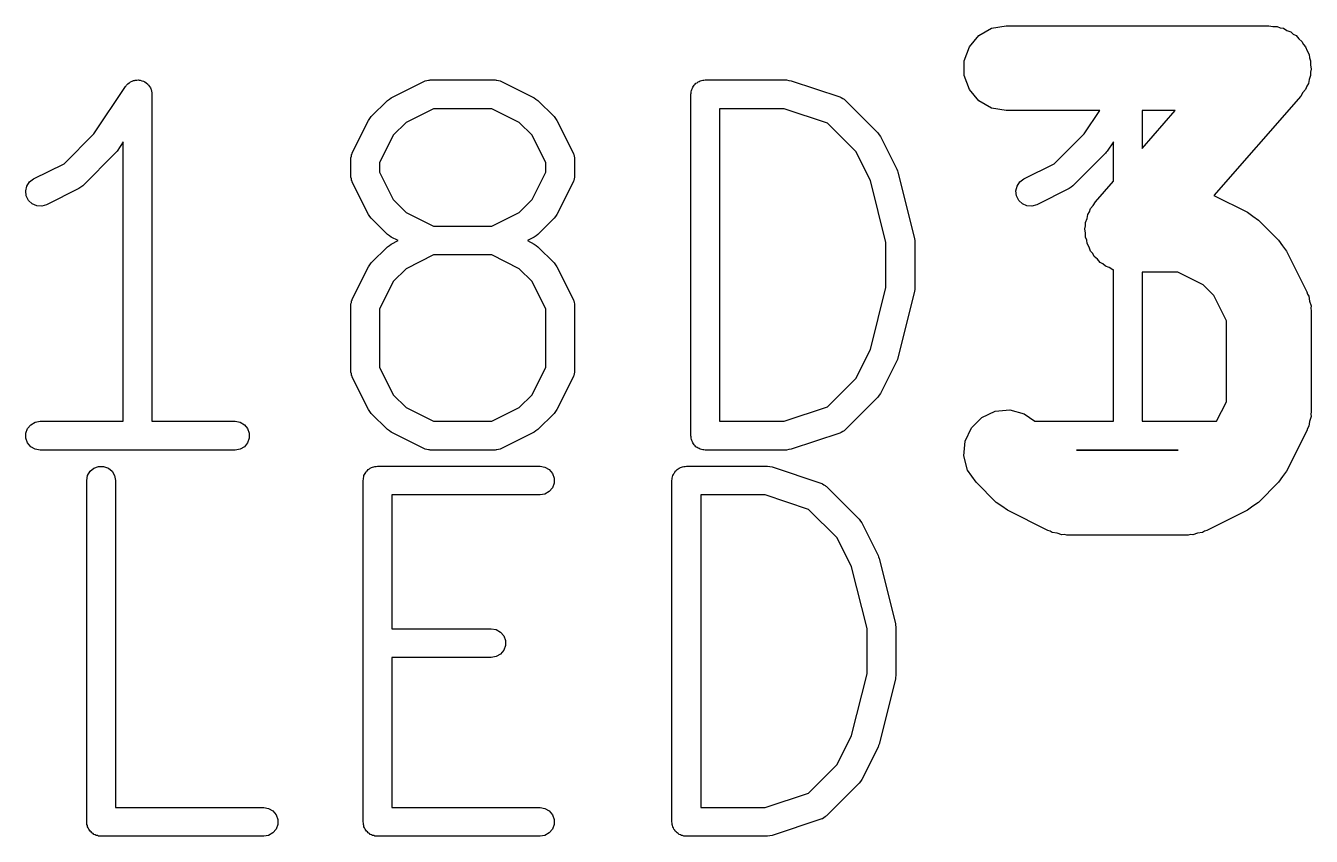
# Model space of a CAD drawing. Extents: x 0 to 76, y -93 to 16.
# Drawn here: x 15.321 to 19.864, y -65.893 to -63.029 of the extents above; entities that cross this region are included whole.
import ezdxf

# ---------------------------------------------------------------- set-up
doc = ezdxf.new("R2010")
doc.units = 0
doc.header["$MEASUREMENT"] = 0
doc.layers.add('BLACK', color=7, linetype='CONTINUOUS')

msp = doc.modelspace()

# ---------------------------------------------------------------- linework, layer by layer
at = {"layer": 'Black'}
for p, q in [((18.6558, -63.1036), (18.6893, -63.0637)), ((18.6893, -63.0637), (18.7344, -63.0376)), ((18.7344, -63.0376), (18.7857, -63.0286)), ((18.7857, -63.0286), (19.7143, -63.0286)), ((19.7143, -63.0286), (19.7287, -63.0311)), ((19.7287, -63.0311), (19.7434, -63.0314)), ((19.7434, -63.0314), (19.7542, -63.0356)), ((19.7542, -63.0356), (19.7656, -63.0376)), ((19.7656, -63.0376), (19.7783, -63.045)), ((19.7783, -63.045), (19.792, -63.0502)), ((19.792, -63.0502), (19.8007, -63.0579)), ((19.8007, -63.0579), (19.8107, -63.0637)), ((19.8107, -63.0637), (19.8201, -63.0749)), ((18.638, -63.1525), (18.6558, -63.1036)), ((19.8201, -63.0749), (19.8312, -63.0846)), ((19.8312, -63.0846), (19.8367, -63.0947)), ((19.8367, -63.0947), (19.8442, -63.1036)), ((19.8442, -63.1036), (19.8492, -63.1174)), ((18.638, -63.2046), (18.638, -63.1525)), ((19.8492, -63.1174), (19.8563, -63.1302)), ((19.8563, -63.1302), (19.858, -63.1416)), ((19.858, -63.1416), (19.862, -63.1525)), ((19.862, -63.1525), (19.862, -63.1672)), ((19.862, -63.1672), (19.8643, -63.1817)), ((19.8643, -63.1817), (19.862, -63.193)), ((19.862, -63.193), (19.862, -63.2046)), ((15.5616, -63.411), (15.6738, -63.2429)), ((15.6738, -63.2429), (15.6757, -63.2408)), ((15.6757, -63.2408), (15.6771, -63.2384)), ((15.6771, -63.2384), (15.6818, -63.2345)), ((15.6818, -63.2345), (15.6859, -63.2301)), ((15.6859, -63.2301), (15.6885, -63.2289)), ((15.6885, -63.2289), (15.6906, -63.2271)), ((15.6906, -63.2271), (15.6963, -63.225)), ((15.6963, -63.225), (15.7018, -63.2223)), ((15.7018, -63.2223), (15.7046, -63.222)), ((15.7046, -63.222), (15.7072, -63.221)), ((15.7072, -63.221), (15.7133, -63.221)), ((15.7133, -63.221), (15.7193, -63.2204)), ((15.7193, -63.2204), (15.722, -63.221)), ((15.722, -63.221), (15.7248, -63.221)), ((15.7248, -63.221), (15.7305, -63.2231)), ((15.7305, -63.2231), (15.7364, -63.2245)), ((15.7364, -63.2245), (15.7388, -63.2261)), ((15.7388, -63.2261), (15.7414, -63.2271)), ((15.7414, -63.2271), (15.7461, -63.231)), ((15.7461, -63.231), (15.7511, -63.2343)), ((15.7511, -63.2343), (15.7528, -63.2366)), ((15.7528, -63.2366), (15.7549, -63.2384)), ((15.7549, -63.2384), (15.758, -63.2436)), ((15.758, -63.2436), (15.7616, -63.2485)), ((16.6125, -63.2831), (16.7274, -63.2256)), ((16.7274, -63.2256), (16.7303, -63.2248)), ((16.7303, -63.2248), (16.7328, -63.2233)), ((16.7328, -63.2233), (16.7387, -63.2223)), ((16.7387, -63.2223), (16.7444, -63.2206)), ((16.7444, -63.2206), (16.7473, -63.2208)), ((16.7473, -63.2208), (16.7502, -63.2202)), ((16.7502, -63.2202), (16.98, -63.2202)), ((16.98, -63.2202), (16.9829, -63.2208)), ((16.9829, -63.2208), (16.9858, -63.2206)), ((16.9858, -63.2206), (16.9915, -63.2223)), ((16.9915, -63.2223), (16.9974, -63.2233)), ((16.9974, -63.2233), (16.9999, -63.2248)), ((16.9999, -63.2248), (17.0027, -63.2256)), ((17.0027, -63.2256), (17.1176, -63.2831)), ((17.6767, -63.2498), (17.6783, -63.2456)), ((17.6783, -63.2456), (17.6811, -63.2422)), ((17.6811, -63.2422), (17.6833, -63.2384)), ((17.6833, -63.2384), (17.6868, -63.2355)), ((17.6868, -63.2355), (17.6896, -63.2321)), ((17.6896, -63.2321), (17.6935, -63.2299)), ((17.6935, -63.2299), (17.6969, -63.2271)), ((17.6969, -63.2271), (17.701, -63.2255)), ((17.701, -63.2255), (17.7049, -63.2233)), ((17.7049, -63.2233), (17.7093, -63.2225)), ((17.7093, -63.2225), (17.7134, -63.221)), ((17.7134, -63.221), (17.7179, -63.221)), ((17.7179, -63.221), (17.7223, -63.2202)), ((17.7223, -63.2202), (18.0095, -63.2202)), ((18.0095, -63.2202), (18.0175, -63.2217)), ((18.0175, -63.2217), (18.0256, -63.2229)), ((18.0256, -63.2229), (18.1979, -63.2803)), ((18.6558, -63.2536), (18.638, -63.2046)), ((19.8482, -63.2427), (19.8442, -63.2536)), ((19.8541, -63.2328), (19.8482, -63.2427)), ((19.857, -63.2184), (19.8541, -63.2328)), ((19.862, -63.2046), (19.857, -63.2184)), ((15.7616, -63.2485), (15.7624, -63.2512)), ((15.7624, -63.2512), (15.7638, -63.2537)), ((15.7638, -63.2537), (15.7648, -63.2596)), ((15.7648, -63.2596), (15.7665, -63.2655)), ((15.7665, -63.2655), (15.7663, -63.2683)), ((15.7663, -63.2683), (15.7668, -63.271)), ((15.7668, -63.271), (15.7668, -64.4267)), ((16.5419, -63.35), (16.5993, -63.2926)), ((16.5993, -63.2926), (16.606, -63.2879)), ((16.606, -63.2879), (16.6125, -63.2831)), ((17.1176, -63.2831), (17.1241, -63.2879)), ((17.1241, -63.2879), (17.1308, -63.2926)), ((17.1308, -63.2926), (17.1883, -63.35)), ((17.6715, -63.271), (17.6722, -63.2667)), ((17.6715, -64.4775), (17.6715, -63.271)), ((17.6722, -63.2622), (17.6738, -63.2581)), ((17.6722, -63.2667), (17.6722, -63.2622)), ((17.6738, -63.2581), (17.6745, -63.2537)), ((17.6745, -63.2537), (17.6767, -63.2498)), ((18.1979, -63.2803), (18.2005, -63.2817)), ((18.2005, -63.2817), (18.2033, -63.2825)), ((18.2033, -63.2825), (18.2082, -63.2859)), ((18.2082, -63.2859), (18.2135, -63.2887)), ((18.2135, -63.2887), (18.2154, -63.2909)), ((18.2154, -63.2909), (18.2178, -63.2926)), ((18.2178, -63.2926), (18.3327, -63.4075)), ((18.6893, -63.2935), (18.6558, -63.2536)), ((18.7344, -63.3195), (18.6893, -63.2935)), ((19.8272, -63.2773), (19.5202, -63.6281)), ((19.8348, -63.2648), (19.8272, -63.2773)), ((19.8442, -63.2536), (19.8348, -63.2648)), ((16.7622, -63.3218), (16.6654, -63.3702)), ((16.968, -63.3218), (16.7622, -63.3218)), ((17.0648, -63.3702), (16.968, -63.3218)), ((17.7731, -63.3218), (17.7731, -64.4267)), ((18.0013, -63.3218), (17.7731, -63.3218)), ((18.1544, -63.3729), (18.0013, -63.3218)), ((18.7857, -63.3286), (18.7344, -63.3195)), ((19.1166, -63.3286), (18.7857, -63.3286)), ((19.0616, -63.411), (19.1166, -63.3286)), ((19.2668, -63.3286), (19.2668, -63.4622)), ((19.2668, -63.4622), (19.3837, -63.3286)), ((19.3837, -63.3286), (19.2668, -63.3286)), ((16.4749, -63.4781), (16.5324, -63.3632)), ((16.5324, -63.3632), (16.5372, -63.3567)), ((16.5372, -63.3567), (16.5419, -63.35)), ((16.6654, -63.3702), (16.6196, -63.416)), ((17.1106, -63.416), (17.0648, -63.3702)), ((17.1883, -63.35), (17.1929, -63.3567)), ((17.1929, -63.3567), (17.1978, -63.3632)), ((17.1978, -63.3632), (17.2552, -63.4781)), ((18.255, -63.4735), (18.1544, -63.3729)), ((15.4561, -63.5166), (15.5616, -63.411)), ((16.6196, -63.416), (16.5712, -63.5128)), ((17.159, -63.5128), (17.1106, -63.416)), ((18.3327, -63.4075), (18.3374, -63.4142)), ((18.3374, -63.4142), (18.3422, -63.4207)), ((18.3422, -63.4207), (18.3997, -63.5356)), ((18.9561, -63.5166), (19.0616, -63.411)), ((15.6399, -63.4752), (15.637, -63.4793)), ((15.6434, -63.4716), (15.6399, -63.4752)), ((15.6652, -63.4388), (15.6434, -63.4716)), ((15.6652, -64.4267), (15.6652, -63.4388)), ((18.3063, -63.576), (18.255, -63.4735)), ((19.1399, -63.4752), (19.137, -63.4793)), ((19.1434, -63.4716), (19.1399, -63.4752)), ((19.1652, -63.4388), (19.1434, -63.4716)), ((19.1652, -63.5783), (19.1652, -63.4388)), ((15.3486, -63.5703), (15.4561, -63.5166)), ((15.637, -63.4793), (15.5221, -63.5942)), ((16.4696, -63.5009), (16.4701, -63.498)), ((16.4696, -63.5583), (16.4696, -63.5009)), ((16.4699, -63.495), (16.4716, -63.4893)), ((16.4701, -63.498), (16.4699, -63.495)), ((16.4716, -63.4893), (16.4726, -63.4835)), ((16.4726, -63.4835), (16.4741, -63.4809)), ((16.4741, -63.4809), (16.4749, -63.4781)), ((16.5712, -63.5128), (16.5712, -63.5463)), ((17.159, -63.5463), (17.159, -63.5128)), ((17.2552, -63.4781), (17.2561, -63.4809)), ((17.2561, -63.4809), (17.2575, -63.4835)), ((17.2575, -63.4835), (17.2586, -63.4893)), ((17.2586, -63.4893), (17.2603, -63.495)), ((17.2603, -63.495), (17.2601, -63.498)), ((17.2601, -63.498), (17.2606, -63.5009)), ((17.2606, -63.5009), (17.2606, -63.5583)), ((18.8486, -63.5703), (18.9561, -63.5166)), ((19.137, -63.4793), (19.0221, -63.5942)), ((16.4701, -63.5612), (16.4696, -63.5583)), ((16.4699, -63.5641), (16.4701, -63.5612)), ((16.4716, -63.5698), (16.4699, -63.5641)), ((16.5712, -63.5463), (16.6196, -63.6431)), ((17.1106, -63.6431), (17.159, -63.5463)), ((17.2603, -63.5641), (17.2586, -63.5698)), ((17.2606, -63.5583), (17.2601, -63.5612)), ((17.2601, -63.5612), (17.2603, -63.5641)), ((18.3997, -63.5356), (18.4013, -63.5409)), ((18.4013, -63.5409), (18.4035, -63.546)), ((18.4035, -63.546), (18.461, -63.7758)), ((15.3206, -63.6127), (15.3247, -63.5956)), ((15.3247, -63.5956), (15.3344, -63.5808)), ((15.3344, -63.5808), (15.3486, -63.5703)), ((15.5089, -63.6037), (15.394, -63.6612)), ((15.5155, -63.5989), (15.5089, -63.6037)), ((15.5221, -63.5942), (15.5155, -63.5989)), ((16.4726, -63.5757), (16.4716, -63.5698)), ((16.4741, -63.5782), (16.4726, -63.5757)), ((16.4749, -63.581), (16.4741, -63.5782)), ((16.5324, -63.6959), (16.4749, -63.581)), ((17.2552, -63.581), (17.1978, -63.6959)), ((17.2561, -63.5782), (17.2552, -63.581)), ((17.2575, -63.5757), (17.2561, -63.5782)), ((17.2586, -63.5698), (17.2575, -63.5757)), ((18.3609, -63.7944), (18.3063, -63.576)), ((18.8206, -63.6127), (18.8247, -63.5956)), ((18.8247, -63.5956), (18.8344, -63.5808)), ((18.8344, -63.5808), (18.8486, -63.5703)), ((19.0089, -63.6037), (18.894, -63.6612)), ((19.0155, -63.5989), (19.0089, -63.6037)), ((19.0221, -63.5942), (19.0155, -63.5989)), ((19.1014, -63.6512), (19.1652, -63.5783)), ((15.3226, -63.6302), (15.3206, -63.6127)), ((15.3305, -63.646), (15.3226, -63.6302)), ((15.3433, -63.6582), (15.3305, -63.646)), ((16.6196, -63.6431), (16.6654, -63.6889)), ((17.0648, -63.6889), (17.1106, -63.6431)), ((18.8226, -63.6302), (18.8206, -63.6127)), ((18.8305, -63.646), (18.8226, -63.6302)), ((18.8433, -63.6582), (18.8305, -63.646)), ((19.0938, -63.6638), (19.1014, -63.6512)), ((19.5202, -63.6281), (19.6385, -63.6873)), ((15.3595, -63.6652), (15.3433, -63.6582)), ((15.3771, -63.6662), (15.3595, -63.6652)), ((15.394, -63.6612), (15.3771, -63.6662)), ((16.5372, -63.7025), (16.5324, -63.6959)), ((16.5419, -63.7091), (16.5372, -63.7025)), ((16.6654, -63.6889), (16.7622, -63.7373)), ((16.968, -63.7373), (17.0648, -63.6889)), ((17.1929, -63.7025), (17.1883, -63.7091)), ((17.1978, -63.6959), (17.1929, -63.7025)), ((18.8595, -63.6652), (18.8433, -63.6582)), ((18.8771, -63.6662), (18.8595, -63.6652)), ((18.894, -63.6612), (18.8771, -63.6662)), ((19.0716, -63.7102), (19.0744, -63.6958)), ((19.0744, -63.6958), (19.0804, -63.6859)), ((19.0804, -63.6859), (19.0844, -63.675)), ((19.0844, -63.675), (19.0938, -63.6638)), ((19.6385, -63.6873), (19.6578, -63.7016)), ((19.6578, -63.7016), (19.6775, -63.7154)), ((16.5993, -63.7666), (16.5419, -63.7091)), ((16.7622, -63.7373), (16.968, -63.7373)), ((17.1883, -63.7091), (17.1308, -63.7666)), ((19.0643, -63.7469), (19.0666, -63.7355)), ((19.0666, -63.7614), (19.0643, -63.7469)), ((19.0666, -63.724), (19.0716, -63.7102)), ((19.0666, -63.7355), (19.0666, -63.724)), ((19.6775, -63.7154), (19.7489, -63.7868)), ((16.606, -63.7713), (16.5993, -63.7666)), ((16.6125, -63.7761), (16.606, -63.7713)), ((16.6366, -63.7881), (16.6125, -63.7761)), ((16.6125, -63.8001), (16.6366, -63.7881)), ((17.1176, -63.7761), (17.0936, -63.7881)), ((17.0936, -63.7881), (17.1176, -63.8001)), ((17.1242, -63.7712), (17.1176, -63.7761)), ((17.1308, -63.7666), (17.1242, -63.7712)), ((18.461, -63.7758), (18.4614, -63.782)), ((18.4614, -63.782), (18.4625, -63.7881)), ((18.4625, -63.7881), (18.4625, -63.9605)), ((19.0666, -63.776), (19.0666, -63.7614)), ((19.0705, -63.7869), (19.0666, -63.776)), ((19.0723, -63.7984), (19.0705, -63.7869)), ((19.7489, -63.7868), (19.7627, -63.8065)), ((16.5419, -63.8671), (16.5993, -63.8096)), ((16.5993, -63.8096), (16.606, -63.805)), ((16.606, -63.805), (16.6125, -63.8001)), ((16.7622, -63.8389), (16.6654, -63.8873)), ((16.968, -63.8389), (16.7622, -63.8389)), ((17.0648, -63.8873), (16.968, -63.8389)), ((17.1176, -63.8001), (17.1242, -63.805)), ((17.1242, -63.805), (17.1308, -63.8096)), ((17.1308, -63.8096), (17.1883, -63.8671)), ((18.3609, -63.9542), (18.3609, -63.7944)), ((19.0794, -63.8112), (19.0723, -63.7984)), ((19.0844, -63.825), (19.0794, -63.8112)), ((19.0918, -63.8339), (19.0844, -63.825)), ((19.0974, -63.844), (19.0918, -63.8339)), ((19.7627, -63.8065), (19.777, -63.8258)), ((19.777, -63.8258), (19.8484, -63.9686)), ((16.4749, -63.9952), (16.5324, -63.8803)), ((16.5324, -63.8803), (16.5372, -63.8738)), ((16.5372, -63.8738), (16.5419, -63.8671)), ((17.1883, -63.8671), (17.1929, -63.8738)), ((17.1929, -63.8738), (17.1978, -63.8803)), ((17.1978, -63.8803), (17.2552, -63.9952)), ((19.1084, -63.8537), (19.0974, -63.844)), ((19.1179, -63.8649), (19.1084, -63.8537)), ((19.1279, -63.8707), (19.1179, -63.8649)), ((19.1366, -63.8783), (19.1279, -63.8707)), ((19.1503, -63.8836), (19.1366, -63.8783)), ((19.163, -63.891), (19.1503, -63.8836)), ((16.6654, -63.8873), (16.6196, -63.9331)), ((17.1106, -63.9331), (17.0648, -63.8873)), ((19.1652, -63.8913), (19.163, -63.891)), ((19.1652, -64.4267), (19.1652, -63.8913)), ((19.2668, -63.9), (19.2668, -64.4267)), ((19.3932, -63.9), (19.2668, -63.9)), ((19.4826, -63.9447), (19.3932, -63.9)), ((16.6196, -63.9331), (16.5712, -64.0299)), ((17.159, -64.0299), (17.1106, -63.9331)), ((18.3063, -64.1726), (18.3609, -63.9542)), ((18.461, -63.9728), (18.4035, -64.2026)), ((18.4614, -63.9666), (18.461, -63.9728)), ((18.4625, -63.9605), (18.4614, -63.9666)), ((19.5196, -63.9817), (19.4826, -63.9447)), ((19.8484, -63.9686), (19.8509, -63.9769)), ((16.4696, -64.0179), (16.4701, -64.015)), ((16.4696, -64.2477), (16.4696, -64.0179)), ((16.4699, -64.0121), (16.4716, -64.0064)), ((16.4701, -64.015), (16.4699, -64.0121)), ((16.4716, -64.0064), (16.4726, -64.0006)), ((16.4726, -64.0006), (16.4741, -63.998)), ((16.4741, -63.998), (16.4749, -63.9952)), ((17.2552, -63.9952), (17.2561, -63.998)), ((17.2561, -63.998), (17.2575, -64.0006)), ((17.2575, -64.0006), (17.2586, -64.0064)), ((17.2586, -64.0064), (17.2603, -64.0121)), ((17.2603, -64.0121), (17.2601, -64.015)), ((17.2601, -64.015), (17.2606, -64.0179)), ((17.2606, -64.0179), (17.2606, -64.2477)), ((19.5643, -64.0711), (19.5196, -63.9817)), ((19.8509, -63.9769), (19.8552, -63.9844)), ((19.8552, -63.9844), (19.8583, -64.0017)), ((19.8583, -64.0017), (19.8633, -64.0186)), ((19.8633, -64.0186), (19.8628, -64.0272)), ((16.5712, -64.0299), (16.5712, -64.2357)), ((17.159, -64.2357), (17.159, -64.0299)), ((19.8628, -64.0272), (19.8643, -64.0357)), ((19.8643, -64.0357), (19.8643, -64.3929)), ((19.5643, -64.3574), (19.5643, -64.0711)), ((18.255, -64.2751), (18.3063, -64.1726)), ((16.4701, -64.2506), (16.4696, -64.2477)), ((16.5712, -64.2357), (16.6196, -64.3326)), ((17.1106, -64.3326), (17.159, -64.2357)), ((17.2606, -64.2477), (17.2601, -64.2506)), ((18.3997, -64.213), (18.3422, -64.3279)), ((18.4013, -64.2077), (18.3997, -64.213)), ((18.4035, -64.2026), (18.4013, -64.2077)), ((16.4699, -64.2535), (16.4701, -64.2506)), ((16.4716, -64.2593), (16.4699, -64.2535)), ((16.4726, -64.2651), (16.4716, -64.2593)), ((16.4741, -64.2676), (16.4726, -64.2651)), ((16.4749, -64.2705), (16.4741, -64.2676)), ((16.5324, -64.3854), (16.4749, -64.2705)), ((17.2552, -64.2705), (17.1978, -64.3854)), ((17.2561, -64.2676), (17.2552, -64.2705)), ((17.2575, -64.2651), (17.2561, -64.2676)), ((17.2586, -64.2593), (17.2575, -64.2651)), ((17.2603, -64.2535), (17.2586, -64.2593)), ((17.2601, -64.2506), (17.2603, -64.2535)), ((18.1544, -64.3757), (18.255, -64.2751)), ((16.6196, -64.3326), (16.6654, -64.3783)), ((17.0648, -64.3783), (17.1106, -64.3326)), ((18.3374, -64.3344), (18.3327, -64.3411)), ((18.3422, -64.3279), (18.3374, -64.3344)), ((16.6654, -64.3783), (16.7622, -64.4267)), ((16.968, -64.4267), (17.0648, -64.3783)), ((18.0013, -64.4267), (18.1544, -64.3757)), ((18.3327, -64.3411), (18.2178, -64.456)), ((19.5296, -64.4267), (19.5643, -64.3574)), ((15.3539, -64.4298), (15.3713, -64.4267)), ((15.3713, -64.4267), (15.6652, -64.4267)), ((15.7668, -64.4267), (16.0607, -64.4267)), ((16.0607, -64.4267), (16.0781, -64.4298)), ((16.5372, -64.3919), (16.5324, -64.3854)), ((16.5419, -64.3986), (16.5372, -64.3919)), ((16.5993, -64.456), (16.5419, -64.3986)), ((16.7622, -64.4267), (16.968, -64.4267)), ((17.1883, -64.3986), (17.1308, -64.456)), ((17.1929, -64.3919), (17.1883, -64.3986)), ((17.1978, -64.3854), (17.1929, -64.3919)), ((17.7731, -64.4267), (18.0013, -64.4267)), ((18.6628, -64.4497), (18.6997, -64.4128)), ((18.6997, -64.4128), (18.7469, -64.3908)), ((18.7469, -64.3908), (18.7988, -64.3863)), ((18.7988, -64.3863), (18.8491, -64.3998)), ((18.8491, -64.3998), (18.8876, -64.4267)), ((18.8876, -64.4267), (19.1652, -64.4267)), ((19.2668, -64.4267), (19.5296, -64.4267)), ((19.8583, -64.4269), (19.8552, -64.4442)), ((19.8633, -64.41), (19.8583, -64.4269)), ((19.8643, -64.3929), (19.8628, -64.4014)), ((19.8628, -64.4014), (19.8633, -64.41)), ((15.3213, -64.4687), (15.3273, -64.4521)), ((15.3213, -64.4864), (15.3213, -64.4687)), ((15.3273, -64.4521), (15.3387, -64.4386)), ((15.3387, -64.4386), (15.3539, -64.4298)), ((16.0781, -64.4298), (16.0934, -64.4386)), ((16.0934, -64.4386), (16.1047, -64.4521)), ((16.1047, -64.4521), (16.1108, -64.4687)), ((16.1108, -64.4687), (16.1108, -64.4864)), ((16.606, -64.4607), (16.5993, -64.456)), ((16.6125, -64.4655), (16.606, -64.4607)), ((16.7274, -64.523), (16.6125, -64.4655)), ((17.1176, -64.4655), (17.0027, -64.523)), ((17.1241, -64.4607), (17.1176, -64.4655)), ((17.1308, -64.456), (17.1241, -64.4607)), ((18.1979, -64.4683), (18.0256, -64.5257)), ((18.2005, -64.4669), (18.1979, -64.4683)), ((18.2033, -64.4661), (18.2005, -64.4669)), ((18.2082, -64.4627), (18.2033, -64.4661)), ((18.2135, -64.4599), (18.2082, -64.4627)), ((18.2154, -64.4577), (18.2135, -64.4599)), ((18.2178, -64.456), (18.2154, -64.4577)), ((18.6408, -64.4969), (18.6628, -64.4497)), ((19.8484, -64.4599), (19.777, -64.6028)), ((19.8509, -64.4517), (19.8484, -64.4599)), ((19.8552, -64.4442), (19.8509, -64.4517)), ((15.3273, -64.5029), (15.3213, -64.4864)), ((15.3387, -64.5165), (15.3273, -64.5029)), ((15.3539, -64.5253), (15.3387, -64.5165)), ((16.0934, -64.5165), (16.0781, -64.5253)), ((16.1047, -64.5029), (16.0934, -64.5165)), ((16.1108, -64.4864), (16.1047, -64.5029)), ((17.6722, -64.4819), (17.6715, -64.4775)), ((17.6722, -64.4864), (17.6722, -64.4819)), ((17.6738, -64.4905), (17.6722, -64.4864)), ((17.6745, -64.4949), (17.6738, -64.4905)), ((17.6767, -64.4988), (17.6745, -64.4949)), ((17.6783, -64.5029), (17.6767, -64.4988)), ((17.6811, -64.5064), (17.6783, -64.5029)), ((17.6833, -64.5102), (17.6811, -64.5064)), ((17.6868, -64.5131), (17.6833, -64.5102)), ((17.6896, -64.5165), (17.6868, -64.5131)), ((17.6935, -64.5187), (17.6896, -64.5165)), ((17.6969, -64.5215), (17.6935, -64.5187)), ((18.6363, -64.5488), (18.6408, -64.4969)), ((15.3713, -64.5283), (15.3539, -64.5253)), ((16.0607, -64.5283), (15.3713, -64.5283)), ((16.0781, -64.5253), (16.0607, -64.5283)), ((16.7303, -64.5238), (16.7274, -64.523)), ((16.7328, -64.5253), (16.7303, -64.5238)), ((16.7387, -64.5263), (16.7328, -64.5253)), ((16.7444, -64.528), (16.7387, -64.5263)), ((16.7473, -64.5278), (16.7444, -64.528)), ((16.7502, -64.5283), (16.7473, -64.5278)), ((16.98, -64.5283), (16.7502, -64.5283)), ((16.9829, -64.5278), (16.98, -64.5283)), ((16.9858, -64.528), (16.9829, -64.5278)), ((16.9915, -64.5263), (16.9858, -64.528)), ((16.9974, -64.5253), (16.9915, -64.5263)), ((16.9999, -64.5238), (16.9974, -64.5253)), ((17.0027, -64.523), (16.9999, -64.5238)), ((17.701, -64.5231), (17.6969, -64.5215)), ((17.7049, -64.5253), (17.701, -64.5231)), ((17.7093, -64.5261), (17.7049, -64.5253)), ((17.7134, -64.5276), (17.7093, -64.5261)), ((17.7179, -64.5276), (17.7134, -64.5276)), ((17.7223, -64.5283), (17.7179, -64.5276)), ((18.0095, -64.5283), (17.7223, -64.5283)), ((18.0175, -64.5269), (18.0095, -64.5283)), ((18.0256, -64.5257), (18.0175, -64.5269)), ((18.6498, -64.5991), (18.6363, -64.5488)), ((19.035, -64.5283), (19.0354, -64.5286)), ((19.3936, -64.5283), (19.035, -64.5283)), ((19.0354, -64.5286), (19.3932, -64.5286)), ((19.3932, -64.5286), (19.3936, -64.5283)), ((15.5395, -64.6187), (15.5483, -64.6034)), ((15.5483, -64.6034), (15.5619, -64.5921)), ((15.5619, -64.5921), (15.5784, -64.586)), ((15.5784, -64.586), (15.5961, -64.586)), ((15.5961, -64.586), (15.6127, -64.5921)), ((15.6127, -64.5921), (15.6262, -64.6034)), ((15.6262, -64.6034), (15.635, -64.6187)), ((16.5184, -64.6148), (16.52, -64.6106)), ((16.52, -64.6106), (16.5228, -64.6072)), ((16.5228, -64.6072), (16.525, -64.6034)), ((16.525, -64.6034), (16.5284, -64.6005)), ((16.5284, -64.6005), (16.5313, -64.5971)), ((16.5313, -64.5971), (16.5351, -64.5949)), ((16.5351, -64.5949), (16.5386, -64.5921)), ((16.5386, -64.5921), (16.5427, -64.5905)), ((16.5427, -64.5905), (16.5466, -64.5883)), ((16.5466, -64.5883), (16.551, -64.5875)), ((16.551, -64.5875), (16.5551, -64.586)), ((16.5551, -64.586), (16.5596, -64.586)), ((16.5596, -64.586), (16.564, -64.5852)), ((16.564, -64.5852), (17.1385, -64.5852)), ((17.1385, -64.5852), (17.1559, -64.5883)), ((17.1559, -64.5883), (17.1711, -64.5971)), ((17.1711, -64.5971), (17.1825, -64.6106)), ((17.1825, -64.6106), (17.1885, -64.6272)), ((17.61, -64.6148), (17.6116, -64.6106)), ((17.6116, -64.6106), (17.6144, -64.6072)), ((17.6144, -64.6072), (17.6166, -64.6034)), ((17.6166, -64.6034), (17.62, -64.6005)), ((17.62, -64.6005), (17.6229, -64.5971)), ((17.6229, -64.5971), (17.6267, -64.5949)), ((17.6267, -64.5949), (17.6301, -64.5921)), ((17.6301, -64.5921), (17.6343, -64.5905)), ((17.6343, -64.5905), (17.6382, -64.5883)), ((17.6382, -64.5883), (17.6425, -64.5875)), ((17.6425, -64.5875), (17.6467, -64.586)), ((17.6467, -64.586), (17.6512, -64.586)), ((17.6512, -64.586), (17.6555, -64.5852)), ((17.6555, -64.5852), (17.9428, -64.5852)), ((17.9428, -64.5852), (17.9508, -64.5867)), ((17.9508, -64.5867), (17.9589, -64.5879)), ((17.9589, -64.5879), (18.1312, -64.6453)), ((18.6796, -64.6418), (18.6498, -64.5991)), ((19.777, -64.6028), (19.7627, -64.6221)), ((15.5365, -64.636), (15.5395, -64.6187)), ((15.5365, -65.8425), (15.5365, -64.636)), ((15.635, -64.6187), (15.6381, -64.636)), ((15.6381, -64.636), (15.6381, -65.7917)), ((16.5132, -64.636), (16.5139, -64.6317)), ((16.5132, -65.8425), (16.5132, -64.636)), ((16.5139, -64.6272), (16.5154, -64.6231)), ((16.5139, -64.6317), (16.5139, -64.6272)), ((16.5154, -64.6231), (16.5162, -64.6187)), ((16.5162, -64.6187), (16.5184, -64.6148)), ((17.1885, -64.6449), (17.1825, -64.6614)), ((17.1885, -64.6272), (17.1885, -64.6449)), ((17.6047, -64.636), (17.6055, -64.6317)), ((17.6047, -65.8425), (17.6047, -64.636)), ((17.6055, -64.6272), (17.607, -64.6231)), ((17.6055, -64.6317), (17.6055, -64.6272)), ((17.607, -64.6231), (17.6078, -64.6187)), ((17.6078, -64.6187), (17.61, -64.6148)), ((18.1312, -64.6453), (18.1338, -64.6467)), ((18.1338, -64.6467), (18.1366, -64.6475)), ((18.1366, -64.6475), (18.1415, -64.6509)), ((18.1415, -64.6509), (18.1467, -64.6537)), ((18.1467, -64.6537), (18.1487, -64.6559)), ((18.1487, -64.6559), (18.1511, -64.6576)), ((18.7511, -64.7132), (18.6796, -64.6418)), ((19.7489, -64.6418), (19.6775, -64.7132)), ((19.7627, -64.6221), (19.7489, -64.6418)), ((17.1385, -64.6868), (16.6148, -64.6868)), ((16.6148, -64.6868), (16.6148, -65.1598)), ((17.1559, -64.6838), (17.1385, -64.6868)), ((17.1711, -64.675), (17.1559, -64.6838)), ((17.1825, -64.6614), (17.1711, -64.675)), ((17.7063, -64.6868), (17.7063, -65.7917)), ((17.9346, -64.6868), (17.7063, -64.6868)), ((18.0877, -64.7379), (17.9346, -64.6868)), ((18.1511, -64.6576), (18.266, -64.7725)), ((18.1883, -64.8385), (18.0877, -64.7379)), ((18.7708, -64.727), (18.7511, -64.7132)), ((18.7901, -64.7413), (18.7708, -64.727)), ((18.9329, -64.8127), (18.7901, -64.7413)), ((19.6385, -64.7413), (19.4957, -64.8127)), ((19.6578, -64.727), (19.6385, -64.7413)), ((19.6775, -64.7132), (19.6578, -64.727)), ((18.266, -64.7725), (18.2707, -64.7792)), ((18.2707, -64.7792), (18.2755, -64.7857)), ((18.2755, -64.7857), (18.333, -64.9006)), ((18.2396, -64.941), (18.1883, -64.8385)), ((18.9412, -64.8152), (18.9329, -64.8127)), ((18.9487, -64.8195), (18.9412, -64.8152)), ((18.966, -64.8226), (18.9487, -64.8195)), ((18.9829, -64.8276), (18.966, -64.8226)), ((18.9915, -64.8271), (18.9829, -64.8276)), ((19, -64.8286), (18.9915, -64.8271)), ((19.4286, -64.8286), (19, -64.8286)), ((19.4371, -64.8271), (19.4286, -64.8286)), ((19.4457, -64.8276), (19.4371, -64.8271)), ((19.4626, -64.8226), (19.4457, -64.8276)), ((19.4799, -64.8195), (19.4626, -64.8226)), ((19.4874, -64.8152), (19.4799, -64.8195)), ((19.4957, -64.8127), (19.4874, -64.8152)), ((18.333, -64.9006), (18.3345, -64.9059)), ((18.3345, -64.9059), (18.3368, -64.911)), ((18.3368, -64.911), (18.3943, -65.1408)), ((18.2942, -65.1594), (18.2396, -64.941)), ((18.3943, -65.1408), (18.3947, -65.147)), ((18.3947, -65.147), (18.3958, -65.1531)), ((18.3958, -65.1531), (18.3958, -65.3255)), ((16.6148, -65.1598), (16.9661, -65.1598)), ((16.9661, -65.1598), (16.9835, -65.1628)), ((16.9835, -65.1628), (16.9988, -65.1717)), ((16.9988, -65.1717), (17.0101, -65.1852)), ((17.0101, -65.1852), (17.0161, -65.2018)), ((17.0161, -65.2018), (17.0161, -65.2194)), ((18.2942, -65.3192), (18.2942, -65.1594)), ((17.0101, -65.236), (16.9988, -65.2495)), ((17.0161, -65.2194), (17.0101, -65.236)), ((16.9661, -65.2614), (16.6148, -65.2614)), ((16.6148, -65.2614), (16.6148, -65.7917)), ((16.9835, -65.2583), (16.9661, -65.2614)), ((16.9988, -65.2495), (16.9835, -65.2583)), ((18.2396, -65.5376), (18.2942, -65.3192)), ((18.3943, -65.3378), (18.3368, -65.5676)), ((18.3947, -65.3316), (18.3943, -65.3378)), ((18.3958, -65.3255), (18.3947, -65.3316)), ((18.1883, -65.6401), (18.2396, -65.5376)), ((18.333, -65.578), (18.2755, -65.6929)), ((18.3345, -65.5727), (18.333, -65.578)), ((18.3368, -65.5676), (18.3345, -65.5727)), ((18.0877, -65.7407), (18.1883, -65.6401)), ((18.2707, -65.6994), (18.266, -65.7061)), ((18.2755, -65.6929), (18.2707, -65.6994)), ((17.9346, -65.7917), (18.0877, -65.7407)), ((18.266, -65.7061), (18.1511, -65.821)), ((15.6381, -65.7917), (16.1618, -65.7917)), ((16.1618, -65.7917), (16.1792, -65.7948)), ((16.6148, -65.7917), (17.1385, -65.7917)), ((17.1385, -65.7917), (17.1559, -65.7948)), ((17.7063, -65.7917), (17.9346, -65.7917)), ((16.1792, -65.7948), (16.1944, -65.8036)), ((16.1944, -65.8036), (16.2058, -65.8171)), ((16.2058, -65.8171), (16.2118, -65.8337)), ((16.2118, -65.8337), (16.2118, -65.8514)), ((17.1559, -65.7948), (17.1711, -65.8036)), ((17.1711, -65.8036), (17.1825, -65.8171)), ((17.1825, -65.8171), (17.1885, -65.8337)), ((17.1885, -65.8337), (17.1885, -65.8514)), ((18.1312, -65.8333), (17.9589, -65.8907)), ((18.1338, -65.8319), (18.1312, -65.8333)), ((18.1366, -65.8311), (18.1338, -65.8319)), ((18.1415, -65.8277), (18.1366, -65.8311)), ((18.1467, -65.8249), (18.1415, -65.8277)), ((18.1487, -65.8227), (18.1467, -65.8249)), ((18.1511, -65.821), (18.1487, -65.8227)), ((15.5372, -65.8469), (15.5365, -65.8425)), ((15.5372, -65.8514), (15.5372, -65.8469)), ((15.5388, -65.8555), (15.5372, -65.8514)), ((15.5395, -65.8599), (15.5388, -65.8555)), ((15.5417, -65.8638), (15.5395, -65.8599)), ((15.5433, -65.8679), (15.5417, -65.8638)), ((15.5461, -65.8714), (15.5433, -65.8679)), ((15.5483, -65.8752), (15.5461, -65.8714)), ((15.5518, -65.8781), (15.5483, -65.8752)), ((15.5546, -65.8815), (15.5518, -65.8781)), ((15.5585, -65.8837), (15.5546, -65.8815)), ((16.1944, -65.8815), (16.1792, -65.8903)), ((16.2058, -65.8679), (16.1944, -65.8815)), ((16.2118, -65.8514), (16.2058, -65.8679)), ((16.5139, -65.8469), (16.5132, -65.8425)), ((16.5139, -65.8514), (16.5139, -65.8469)), ((16.5154, -65.8555), (16.5139, -65.8514)), ((16.5162, -65.8599), (16.5154, -65.8555)), ((16.5184, -65.8638), (16.5162, -65.8599)), ((16.52, -65.8679), (16.5184, -65.8638)), ((16.5228, -65.8714), (16.52, -65.8679)), ((16.525, -65.8752), (16.5228, -65.8714)), ((16.5284, -65.8781), (16.525, -65.8752)), ((16.5313, -65.8815), (16.5284, -65.8781)), ((16.5351, -65.8837), (16.5313, -65.8815)), ((17.1711, -65.8815), (17.1559, -65.8903)), ((17.1825, -65.8679), (17.1711, -65.8815)), ((17.1885, -65.8514), (17.1825, -65.8679)), ((17.6055, -65.8469), (17.6047, -65.8425)), ((17.6055, -65.8514), (17.6055, -65.8469)), ((17.607, -65.8555), (17.6055, -65.8514)), ((17.6078, -65.8599), (17.607, -65.8555)), ((17.61, -65.8638), (17.6078, -65.8599)), ((17.6116, -65.8679), (17.61, -65.8638)), ((17.6144, -65.8714), (17.6116, -65.8679)), ((17.6166, -65.8752), (17.6144, -65.8714)), ((17.62, -65.8781), (17.6166, -65.8752)), ((17.6229, -65.8815), (17.62, -65.8781)), ((17.6267, -65.8837), (17.6229, -65.8815)), ((15.5619, -65.8865), (15.5585, -65.8837)), ((15.566, -65.8881), (15.5619, -65.8865)), ((15.5699, -65.8903), (15.566, -65.8881)), ((15.5743, -65.8911), (15.5699, -65.8903)), ((15.5784, -65.8926), (15.5743, -65.8911)), ((15.5829, -65.8926), (15.5784, -65.8926)), ((15.5873, -65.8933), (15.5829, -65.8926)), ((16.1618, -65.8933), (15.5873, -65.8933)), ((16.1792, -65.8903), (16.1618, -65.8933)), ((16.5386, -65.8865), (16.5351, -65.8837)), ((16.5427, -65.8881), (16.5386, -65.8865)), ((16.5466, -65.8903), (16.5427, -65.8881)), ((16.551, -65.8911), (16.5466, -65.8903)), ((16.5551, -65.8926), (16.551, -65.8911)), ((16.5596, -65.8926), (16.5551, -65.8926)), ((16.564, -65.8933), (16.5596, -65.8926)), ((17.1385, -65.8933), (16.564, -65.8933)), ((17.1559, -65.8903), (17.1385, -65.8933)), ((17.6301, -65.8865), (17.6267, -65.8837)), ((17.6343, -65.8881), (17.6301, -65.8865)), ((17.6382, -65.8903), (17.6343, -65.8881)), ((17.6425, -65.8911), (17.6382, -65.8903)), ((17.6467, -65.8926), (17.6425, -65.8911)), ((17.6512, -65.8926), (17.6467, -65.8926)), ((17.6555, -65.8933), (17.6512, -65.8926)), ((17.9428, -65.8933), (17.6555, -65.8933)), ((17.9508, -65.8919), (17.9428, -65.8933)), ((17.9589, -65.8907), (17.9508, -65.8919))]:
    msp.add_line(p, q, dxfattribs=at)

doc.saveas('drawing.dxf')
